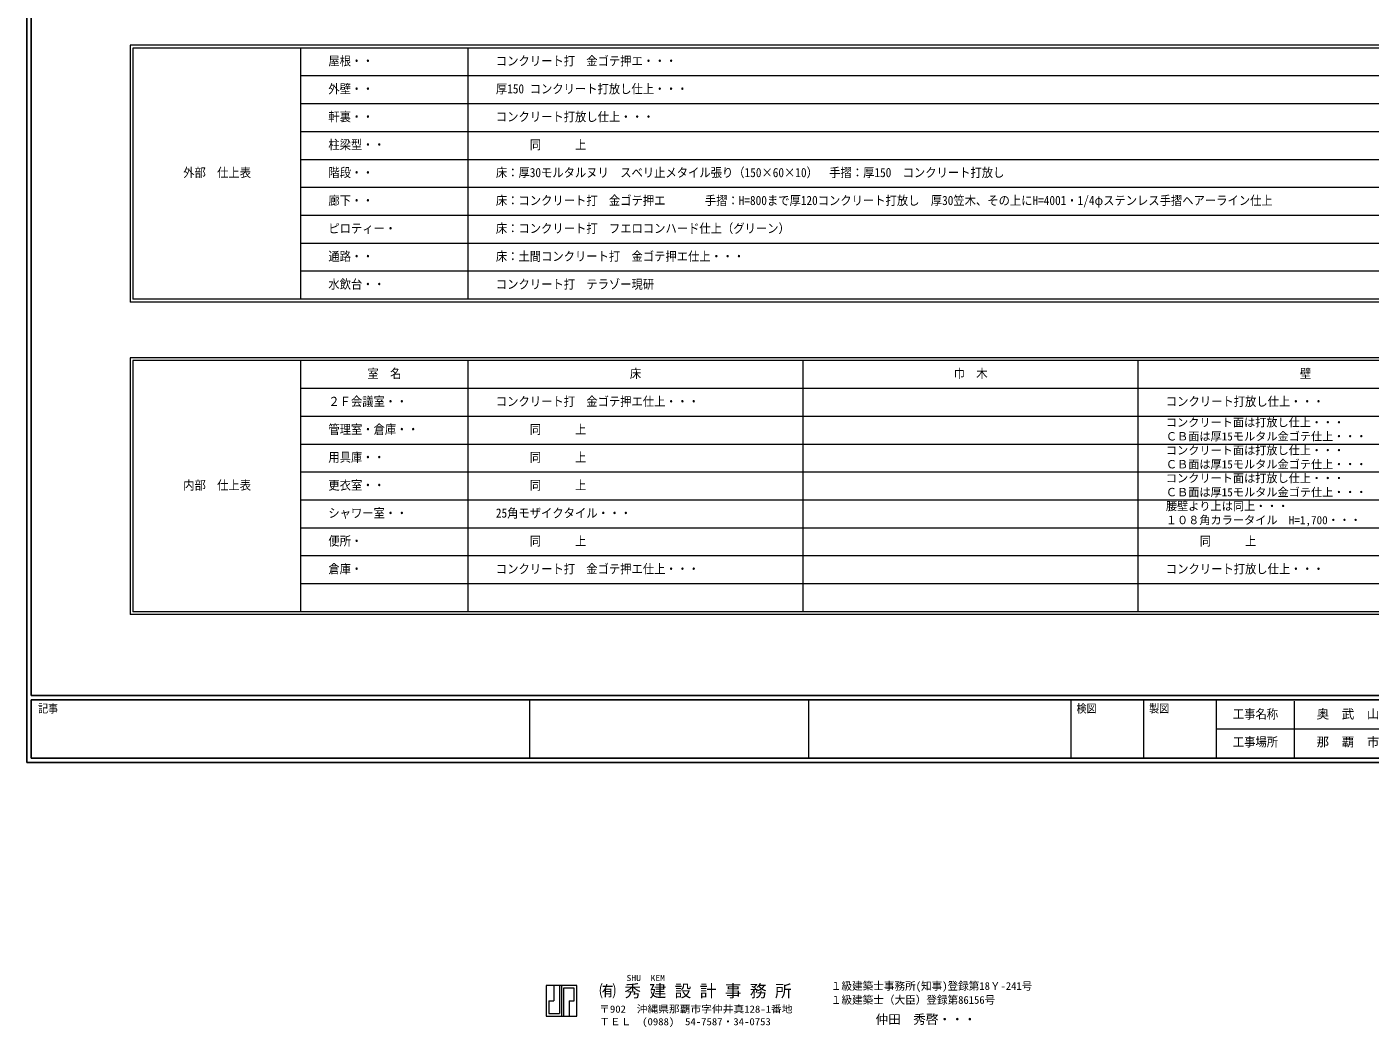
# Model space of a CAD drawing. Units: millimetres on the paper, enlarged 100 times. Extents: x -39050 to 40550, y -37681 to 28200.
# Drawn here: x -39050 to 9067, y -37681 to -1841 of the extents above; entities that cross this region are included whole.
import ezdxf
from ezdxf.enums import TextEntityAlignment as Align

# ---------------------------------------------------------------- set-up
doc = ezdxf.new("R2010")
doc.units = ezdxf.units.MM
doc.header["$LTSCALE"] = 100
doc.layers.add('8-6_文字', color=2, linetype='Continuous')
for name, color, linetype, lineweight in [('8-F_その他', 3, 'Continuous', 18), ('F-6_F-6ﾚｲﾔ', 3, 'Continuous', 18), ('F-8_F-8ﾚｲﾔ', 5, 'Continuous', 25)]:
    doc.layers.add(name, color=color, linetype=linetype, lineweight=lineweight)
doc.styles.add('ＭＳ ゴシック', font='')
doc.styles.get('ＭＳ ゴシック').set_extended_font_data('MS Gothic')

msp = doc.modelspace()

# ---------------------------------------------------------------- linework, layer by layer
at = {"layer": '8-F_その他'}
for p, q in [((36850, -2500), (-35350, -2500)), ((-35350, -2500), (-35350, -11700)), ((36750, -2600), (-35250, -2600)), ((-35250, -2600), (-35250, -11600)), ((-29250, -2600), (-29250, -11600)), ((-23250, -2600), (-23250, -11600)), ((36750, -3600), (-29250, -3600)), ((36850, -11700), (-35350, -11700)), ((36750, -11600), (-35250, -11600)), ((36850, -13700), (-35350, -13700)), ((-35350, -13700), (-35350, -22900)), ((36750, -13800), (-35250, -13800)), ((-35250, -13800), (-35250, -22800)), ((-29250, -13800), (-29250, -22800)), ((-23250, -13800), (-23250, -22800)), ((-11250, -13800), (-11250, -22800)), ((750, -13800), (750, -22800)), ((36750, -14800), (-29250, -14800)), ((36850, -22900), (-35350, -22900)), ((36750, -22800), (-35250, -22800))]:
    msp.add_line(p, q, dxfattribs=at)
at = {"layer": '8-F_その他', "color": 7, "lineweight": 9}
for p, q in [((36750, -4600), (-29250, -4600)), ((36750, -5600), (-29250, -5600)), ((36750, -6600), (-29250, -6600)), ((36750, -7600), (-29250, -7600)), ((36750, -8600), (-29250, -8600)), ((36750, -9600), (-29250, -9600)), ((36750, -10600), (-29250, -10600)), ((36750, -15800), (-29250, -15800)), ((36750, -16800), (-29250, -16800)), ((36750, -17800), (-29250, -17800)), ((36750, -18800), (-29250, -18800)), ((36750, -19800), (-29250, -19800)), ((36750, -20800), (-29250, -20800)), ((36750, -21800), (-29250, -21800))]:
    msp.add_line(p, q, dxfattribs=at)
at = {"layer": 'F-6_F-6ﾚｲﾔ'}
for p, q in [((-20175, -36190), (-20175, -36740)), ((-19975, -36190), (-19975, -37190)), ((-19900, -36190), (-19900, -37290)), ((-19825, -36290), (-19825, -37290)), ((-19450, -36290), (-19825, -36290)), ((-19450, -36740), (-19450, -36290)), ((-20350, -36740), (-20350, -37190)), ((-20350, -36740), (-20175, -36740)), ((-19625, -36740), (-19450, -36740)), ((-19625, -36740), (-19625, -37290)), ((-20350, -37190), (-19975, -37190))]:
    msp.add_line(p, q, dxfattribs=at)
msp.add_lwpolyline([(-20450, -37290), (-19350, -37290), (-19350, -36190), (-20450, -36190)], close=True, dxfattribs=at)
at = {"layer": 'F-8_F-8ﾚｲﾔ'}
for p, q in [((-39050, 28200), (-39050, -28200)), ((-38900, 28050), (-38900, -25800)), ((40400, -25800), (-38900, -25800)), ((40400, -25950), (-38900, -25950)), ((-38900, -25950), (-38900, -28050)), ((40550, -28200), (-39050, -28200)), ((40400, -28050), (-38900, -28050))]:
    msp.add_line(p, q, dxfattribs=at)
at = {"layer": 'F-8_F-8ﾚｲﾔ', "color": 7, "lineweight": 9}
for p, q in [((-21050, -25950), (-21050, -28050)), ((-11050, -25950), (-11050, -28050)), ((-1650, -25950), (-1650, -28050)), ((950, -25950), (950, -28050)), ((3550, -25950), (3550, -28050)), ((6350, -26000), (6350, -28050)), ((24350, -27000), (3550, -27000))]:
    msp.add_line(p, q, dxfattribs=at)

# ---------------------------------------------------------------- texts
at = {"layer": '8-6_文字', "style": 'ＭＳ ゴシック', "width": 0.9}
for s, p in [('屋根・・', (-28250, -3325)), ('コンクリート打\u3000金ゴテ押エ・・・', (-22250, -3325)), ('外壁・・', (-28250, -4325)), ('厚150 コンクリート打放し仕上・・・', (-22250, -4325)), ('軒裏・・', (-28250, -5325)), ('コンクリート打放し仕上・・・', (-22250, -5325)), ('柱梁型・・', (-28250, -6325)), ('\u3000\u3000\u3000同\u3000\u3000\u3000上', (-22250, -6325)), ('外部\u3000仕上表', (-33450, -7325)), ('階段・・', (-28250, -7325)), ('床：厚30モルタルヌリ\u3000スベリ止メタイル張り（150×60×10）\u3000手摺：厚150\u3000コンクリート打放し', (-22250, -7325)), ('廊下・・', (-28250, -8325)), ('床：コンクリート打\u3000金ゴテ押エ', (-22250, -8325)), ('手摺：H=800まで厚120コンクリート打放し\u3000厚30笠木、その上にH=4001・1/4φステンレス手摺ヘアーライン仕上', (-14766, -8325)), ('ピロティー・', (-28250, -9325)), ('床：コンクリート打\u3000フエロコンハード仕上（グリーン）', (-22250, -9325)), ('通路・・', (-28250, -10325)), ('床：土間コンクリート打\u3000金ゴテ押エ仕上・・・', (-22250, -10325)), ('水飲台・・', (-28250, -11325)), ('コンクリート打\u3000テラゾー現研', (-22250, -11325)), ('室\u3000名', (-26850, -14525)), ('床', (-17450, -14525)), ('巾\u3000木', (-5850, -14525)), ('壁', (6550, -14525)), ('２Ｆ会議室・・', (-28250, -15525)), ('コンクリート打\u3000金ゴテ押エ仕上・・・', (-22250, -15525)), ('コンクリート打放し仕上・・・', (1750, -15525)), ('管理室・倉庫・・', (-28250, -16525)), ('\u3000\u3000\u3000同\u3000\u3000\u3000上', (-22250, -16525)), ('用具庫・・', (-28250, -17525)), ('\u3000\u3000\u3000同\u3000\u3000\u3000上', (-22250, -17525)), ('内部\u3000仕上表', (-33450, -18525)), ('更衣室・・', (-28250, -18525)), ('\u3000\u3000\u3000同\u3000\u3000\u3000上', (-22250, -18525)), ('シャワー室・・', (-28250, -19525)), ('25角モザイクタイル・・・', (-22250, -19525)), ('便所・', (-28250, -20525)), ('\u3000\u3000\u3000同\u3000\u3000\u3000上', (-22250, -20525)), ('\u3000\u3000\u3000同\u3000\u3000\u3000上', (1750, -20525)), ('倉庫・', (-28250, -21525)), ('コンクリート打\u3000金ゴテ押エ仕上・・・', (-22250, -21525)), ('コンクリート打放し仕上・・・', (1750, -21525))]:
    msp.add_text(s, height=329.9, dxfattribs=at).set_placement(p, align=Align.BOTTOM_LEFT)
at = {"layer": '8-6_文字', "color": 3, "style": 'ＭＳ ゴシック'}
for s, p in [('コンクリート面は打放し仕上・・・', (1750, -16250)), ('ＣＢ面は厚15モルタル金ゴテ仕上・・・', (1750, -16750)), ('コンクリート面は打放し仕上・・・', (1750, -17250)), ('ＣＢ面は厚15モルタル金ゴテ仕上・・・', (1750, -17750)), ('コンクリート面は打放し仕上・・・', (1750, -18250)), ('ＣＢ面は厚15モルタル金ゴテ仕上・・・', (1750, -18750)), ('腰壁より上は同上・・・', (1750, -19250)), ('１０８角カラータイル\u3000H=1,700・・・', (1750, -19750))]:
    msp.add_text(s, height=293.3, dxfattribs=at).set_placement(p, align=Align.BOTTOM_LEFT)
at = {"layer": 'F-6_F-6ﾚｲﾔ', "style": 'ＭＳ ゴシック'}
for s, height, width, p in [('記事', 293.3, 0.9, (-38650, -26500)), ('検図', 293.3, 0.9, (-1450, -26500)), ('製図', 293.3, 0.9, (1150, -26500)), ('〒902\u3000沖縄県那覇市字仲井真128-1番地', 256.6, 1.1, (-18550, -37240)), ('ＴＥＬ\u3000(0988)\u300054-7587・34-0753', 256.6, 1.1, (-18550, -37690))]:
    msp.add_text(s, height=height, dxfattribs=dict(at, width=width)).set_placement(p, align=Align.BOTTOM_LEFT)
at = {"layer": 'F-6_F-6ﾚｲﾔ', "color": 2, "style": 'ＭＳ ゴシック', "width": 0.9}
for s, p in [('工事名称', (4150, -26725)), ('工事場所', (4150, -27725))]:
    msp.add_text(s, height=329.9, dxfattribs=at).set_placement(p, align=Align.BOTTOM_LEFT)
at = {"layer": 'F-6_F-6ﾚｲﾔ', "color": 2, "style": 'ＭＳ ゴシック'}
for s, height, p in [('奥\u3000武\u3000山\u3000庭\u3000球\u3000場\u3000管\u3000理\u3000棟\u3000建\u3000築\u3000工\u3000事', 329.9, (7150, -26725)), ('那\u3000覇\u3000市\u3000奥\u3000武\u3000山\u3000４４－１', 329.9, (7150, -27725)), ('㈲ 秀 建 設 計 事 務 所', 439.9, (-18547, -36736.2))]:
    msp.add_text(s, height=height, dxfattribs=at).set_placement(p, align=Align.BOTTOM_LEFT)
at = {"layer": 'F-6_F-6ﾚｲﾔ', "color": 7, "style": 'ＭＳ ゴシック', "width": 1.15}
msp.add_text('SHU\u3000KEM', height=219.9, dxfattribs=at).set_placement((-17570.3, -36095.3), align=Align.BOTTOM_LEFT)
at = {"layer": 'F-6_F-6ﾚｲﾔ', "style": 'ＭＳ ゴシック'}
for s, height, p in [('１級建築士事務所(知事)登録第18Ｙ-241号', 278.6, (-10250, -36430)), ('１級建築士（大臣）登録第86156号', 278.6, (-10250, -36930)), ('仲田\u3000秀啓・・・', 329.9, (-8646.9, -37664))]:
    msp.add_text(s, height=height, dxfattribs=at).set_placement(p, align=Align.BOTTOM_LEFT)

doc.saveas('drawing.dxf')
